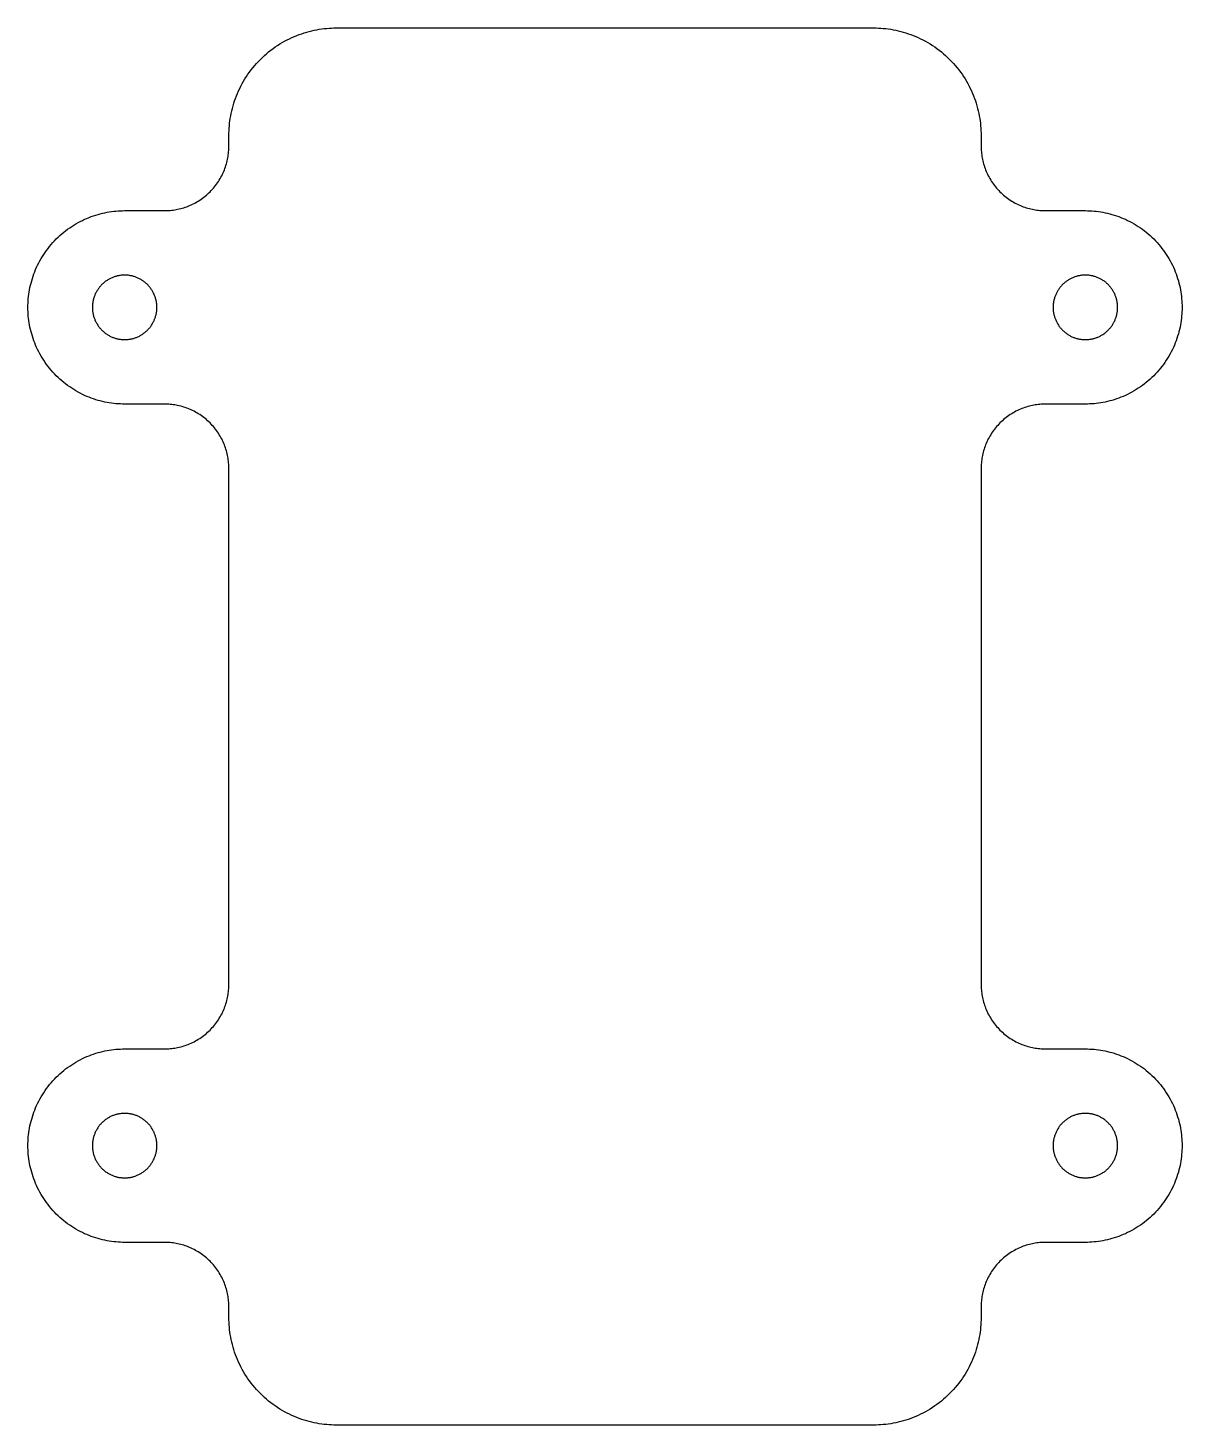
# Model space of a CAD drawing. Header units: inches. Extents: x 53.3 to 107, y -174.1 to -109.1.
import ezdxf

# ---------------------------------------------------------------- set-up
doc = ezdxf.new("R2010")
doc.units = ezdxf.units.IN
doc.header["$MEASUREMENT"] = 0
doc.layers.add('图层 1', color=7, linetype='Continuous')

# ---------------------------------------------------------------- blocks, each defined once
blk = doc.blocks.new('block 2')
at = {"layer": '图层 1', "color": 250, "lineweight": 25, "true_color": 0x221814}
blk.add_lwpolyline([(57.845, -162.574), (57.879, -162.573), (57.912, -162.572), (57.946, -162.571), (57.98, -162.568), (58.014, -162.564), (58.049, -162.56), (58.083, -162.555), (58.118, -162.549), (58.153, -162.542), (58.188, -162.534), (58.223, -162.525), (58.258, -162.515), (58.293, -162.505), (58.328, -162.494), (58.363, -162.482), (58.397, -162.469), (58.432, -162.454), (58.466, -162.439), (58.5, -162.423), (58.534, -162.406), (58.568, -162.388), (58.601, -162.369), (58.634, -162.35), (58.666, -162.329), (58.698, -162.308), (58.73, -162.285), (58.76, -162.262), (58.791, -162.239), (58.821, -162.214), (58.849, -162.188), (58.878, -162.161), (58.906, -162.134), (58.933, -162.107), (58.959, -162.078), (58.985, -162.049), (59.01, -162.019), (59.034, -161.989), (59.057, -161.958), (59.079, -161.926), (59.101, -161.895), (59.121, -161.862), (59.141, -161.829), (59.16, -161.796), (59.178, -161.762), (59.195, -161.729), (59.211, -161.695), (59.226, -161.66), (59.24, -161.626), (59.253, -161.592), (59.266, -161.556), (59.277, -161.521), (59.287, -161.487), (59.297, -161.452), (59.306, -161.417), (59.313, -161.381), (59.32, -161.347), (59.326, -161.312), (59.331, -161.277), (59.336, -161.243), (59.339, -161.208), (59.342, -161.175), (59.344, -161.141), (59.345, -161.107), (59.345, -161.074), (59.345, -161.04), (59.344, -161.007), (59.342, -160.973), (59.339, -160.939), (59.336, -160.905), (59.331, -160.87), (59.326, -160.836), (59.32, -160.801), (59.313, -160.766), (59.306, -160.731), (59.297, -160.696), (59.287, -160.661), (59.277, -160.626), (59.266, -160.591), (59.253, -160.557), (59.24, -160.521), (59.226, -160.487), (59.211, -160.453), (59.195, -160.419), (59.178, -160.385), (59.16, -160.351), (59.141, -160.318), (59.121, -160.285), (59.101, -160.253), (59.079, -160.221), (59.057, -160.189), (59.034, -160.158), (59.01, -160.128), (58.985, -160.098), (58.959, -160.069), (58.933, -160.041), (58.906, -160.013), (58.878, -159.986), (58.849, -159.96), (58.821, -159.934), (58.791, -159.909), (58.76, -159.886), (58.73, -159.862), (58.698, -159.84), (58.666, -159.818), (58.634, -159.798), (58.601, -159.778), (58.568, -159.759), (58.534, -159.741), (58.5, -159.724), (58.466, -159.708), (58.432, -159.693), (58.397, -159.679), (58.363, -159.666), (58.328, -159.653), (58.293, -159.642), (58.258, -159.632), (58.223, -159.622), (58.188, -159.613), (58.153, -159.606), (58.118, -159.599), (58.083, -159.593), (58.049, -159.588), (58.014, -159.583), (57.98, -159.58), (57.946, -159.577), (57.912, -159.575), (57.879, -159.574), (57.845, -159.574)], dxfattribs=at)
blk = doc.blocks.new('block 3')
at = {"layer": '图层 1', "color": 250, "lineweight": 25, "true_color": 0x221814}
blk.add_lwpolyline([(102.547, -162.574), (102.581, -162.573), (102.614, -162.572), (102.648, -162.571), (102.682, -162.568), (102.717, -162.564), (102.751, -162.56), (102.785, -162.555), (102.82, -162.549), (102.855, -162.542), (102.89, -162.534), (102.925, -162.525), (102.96, -162.515), (102.995, -162.505), (103.03, -162.494), (103.065, -162.482), (103.1, -162.469), (103.134, -162.454), (103.168, -162.439), (103.202, -162.423), (103.236, -162.406), (103.27, -162.388), (103.303, -162.369), (103.336, -162.35), (103.368, -162.329), (103.4, -162.308), (103.431, -162.285), (103.462, -162.262), (103.493, -162.239), (103.523, -162.214), (103.552, -162.188), (103.58, -162.161), (103.608, -162.134), (103.635, -162.107), (103.662, -162.078), (103.687, -162.049), (103.712, -162.019), (103.736, -161.989), (103.759, -161.958), (103.781, -161.926), (103.803, -161.895), (103.823, -161.862), (103.843, -161.829), (103.862, -161.796), (103.88, -161.762), (103.897, -161.729), (103.913, -161.695), (103.928, -161.66), (103.942, -161.626), (103.955, -161.592), (103.967, -161.556), (103.979, -161.521), (103.99, -161.487), (103.999, -161.452), (104.008, -161.417), (104.015, -161.381), (104.022, -161.347), (104.028, -161.312), (104.034, -161.277), (104.038, -161.243), (104.041, -161.208), (104.044, -161.175), (104.046, -161.141), (104.047, -161.107), (104.047, -161.074), (104.047, -161.04), (104.046, -161.007), (104.044, -160.973), (104.041, -160.939), (104.038, -160.905), (104.034, -160.87), (104.028, -160.836), (104.022, -160.801), (104.015, -160.766), (104.008, -160.731), (103.999, -160.696), (103.99, -160.661), (103.979, -160.626), (103.967, -160.591), (103.955, -160.557), (103.942, -160.521), (103.928, -160.487), (103.913, -160.453), (103.897, -160.419), (103.88, -160.385), (103.862, -160.351), (103.843, -160.318), (103.823, -160.285), (103.803, -160.253), (103.781, -160.221), (103.759, -160.189), (103.736, -160.158), (103.712, -160.128), (103.687, -160.098), (103.662, -160.069), (103.635, -160.041), (103.608, -160.013), (103.58, -159.986), (103.552, -159.96), (103.523, -159.934), (103.493, -159.909), (103.462, -159.886), (103.431, -159.862), (103.4, -159.84), (103.368, -159.818), (103.336, -159.798), (103.303, -159.778), (103.27, -159.759), (103.236, -159.741), (103.202, -159.724), (103.168, -159.708), (103.134, -159.693), (103.1, -159.679), (103.065, -159.666), (103.03, -159.653), (102.995, -159.642), (102.96, -159.632), (102.925, -159.622), (102.89, -159.613), (102.855, -159.606), (102.82, -159.599), (102.785, -159.593), (102.751, -159.588), (102.717, -159.583), (102.682, -159.58), (102.648, -159.577), (102.614, -159.575), (102.581, -159.574), (102.547, -159.574)], dxfattribs=at)
blk = doc.blocks.new('block 4')
at = {"layer": '图层 1', "color": 250, "lineweight": 25, "true_color": 0x221814}
blk.add_lwpolyline([(102.547, -123.574), (102.581, -123.573), (102.614, -123.572), (102.648, -123.57), (102.682, -123.568), (102.717, -123.564), (102.751, -123.56), (102.785, -123.555), (102.82, -123.549), (102.855, -123.542), (102.89, -123.534), (102.925, -123.525), (102.96, -123.516), (102.995, -123.505), (103.03, -123.494), (103.065, -123.482), (103.1, -123.468), (103.134, -123.454), (103.168, -123.439), (103.202, -123.423), (103.236, -123.406), (103.27, -123.388), (103.303, -123.369), (103.336, -123.35), (103.368, -123.329), (103.4, -123.308), (103.431, -123.285), (103.462, -123.262), (103.493, -123.238), (103.523, -123.213), (103.552, -123.188), (103.58, -123.162), (103.608, -123.134), (103.635, -123.107), (103.662, -123.078), (103.687, -123.049), (103.712, -123.019), (103.736, -122.989), (103.759, -122.958), (103.781, -122.926), (103.803, -122.895), (103.823, -122.862), (103.843, -122.829), (103.862, -122.796), (103.88, -122.763), (103.897, -122.729), (103.913, -122.695), (103.928, -122.66), (103.942, -122.626), (103.955, -122.591), (103.967, -122.556), (103.979, -122.522), (103.99, -122.486), (103.999, -122.452), (104.008, -122.416), (104.015, -122.382), (104.022, -122.347), (104.028, -122.312), (104.034, -122.277), (104.038, -122.243), (104.041, -122.208), (104.044, -122.174), (104.046, -122.141), (104.047, -122.107), (104.047, -122.074), (104.047, -122.04), (104.046, -122.007), (104.044, -121.973), (104.041, -121.939), (104.038, -121.905), (104.034, -121.87), (104.028, -121.836), (104.022, -121.801), (104.015, -121.766), (104.008, -121.731), (103.999, -121.696), (103.99, -121.661), (103.979, -121.626), (103.967, -121.591), (103.955, -121.556), (103.942, -121.521), (103.928, -121.487), (103.913, -121.453), (103.897, -121.419), (103.88, -121.385), (103.862, -121.351), (103.843, -121.318), (103.823, -121.285), (103.803, -121.253), (103.781, -121.221), (103.759, -121.19), (103.736, -121.159), (103.712, -121.128), (103.687, -121.098), (103.662, -121.069), (103.635, -121.041), (103.608, -121.013), (103.58, -120.986), (103.552, -120.96), (103.523, -120.934), (103.493, -120.909), (103.462, -120.885), (103.431, -120.862), (103.4, -120.84), (103.368, -120.818), (103.336, -120.798), (103.303, -120.778), (103.27, -120.759), (103.236, -120.741), (103.202, -120.724), (103.168, -120.708), (103.134, -120.693), (103.1, -120.679), (103.065, -120.666), (103.03, -120.654), (102.995, -120.642), (102.96, -120.632), (102.925, -120.622), (102.89, -120.613), (102.855, -120.606), (102.82, -120.599), (102.785, -120.593), (102.751, -120.587), (102.717, -120.583), (102.682, -120.58), (102.648, -120.577), (102.614, -120.575), (102.581, -120.574), (102.547, -120.574)], dxfattribs=at)
blk = doc.blocks.new('block 5')
at = {"layer": '图层 1', "color": 250, "lineweight": 25, "true_color": 0x221814}
blk.add_lwpolyline([(57.845, -123.574), (57.879, -123.573), (57.912, -123.572), (57.946, -123.57), (57.98, -123.568), (58.014, -123.564), (58.049, -123.56), (58.083, -123.555), (58.118, -123.549), (58.153, -123.542), (58.188, -123.534), (58.223, -123.525), (58.258, -123.516), (58.293, -123.505), (58.328, -123.494), (58.363, -123.482), (58.397, -123.468), (58.432, -123.454), (58.466, -123.439), (58.5, -123.423), (58.534, -123.406), (58.568, -123.388), (58.601, -123.369), (58.634, -123.35), (58.666, -123.329), (58.698, -123.308), (58.73, -123.285), (58.76, -123.262), (58.791, -123.238), (58.821, -123.213), (58.849, -123.188), (58.878, -123.162), (58.906, -123.134), (58.933, -123.107), (58.959, -123.078), (58.985, -123.049), (59.01, -123.019), (59.034, -122.989), (59.057, -122.958), (59.079, -122.926), (59.101, -122.895), (59.121, -122.862), (59.141, -122.829), (59.16, -122.796), (59.178, -122.763), (59.195, -122.729), (59.211, -122.695), (59.226, -122.66), (59.24, -122.626), (59.253, -122.591), (59.266, -122.556), (59.277, -122.522), (59.287, -122.486), (59.297, -122.452), (59.306, -122.416), (59.313, -122.382), (59.32, -122.347), (59.326, -122.312), (59.331, -122.277), (59.336, -122.243), (59.339, -122.208), (59.342, -122.174), (59.344, -122.141), (59.345, -122.107), (59.345, -122.074), (59.345, -122.04), (59.344, -122.007), (59.342, -121.973), (59.339, -121.939), (59.336, -121.905), (59.331, -121.87), (59.326, -121.836), (59.32, -121.801), (59.313, -121.766), (59.306, -121.731), (59.297, -121.696), (59.287, -121.661), (59.277, -121.626), (59.266, -121.591), (59.253, -121.556), (59.24, -121.521), (59.226, -121.487), (59.211, -121.453), (59.195, -121.419), (59.178, -121.385), (59.16, -121.351), (59.141, -121.318), (59.121, -121.285), (59.101, -121.253), (59.079, -121.221), (59.057, -121.19), (59.034, -121.159), (59.01, -121.128), (58.985, -121.098), (58.959, -121.069), (58.933, -121.041), (58.906, -121.013), (58.878, -120.986), (58.849, -120.96), (58.821, -120.934), (58.791, -120.909), (58.76, -120.885), (58.73, -120.862), (58.698, -120.84), (58.666, -120.818), (58.634, -120.798), (58.601, -120.778), (58.568, -120.759), (58.534, -120.741), (58.5, -120.724), (58.466, -120.708), (58.432, -120.693), (58.397, -120.679), (58.363, -120.666), (58.328, -120.654), (58.293, -120.642), (58.258, -120.632), (58.223, -120.622), (58.188, -120.613), (58.153, -120.606), (58.118, -120.599), (58.083, -120.593), (58.049, -120.587), (58.014, -120.583), (57.98, -120.58), (57.946, -120.577), (57.912, -120.575), (57.879, -120.574), (57.845, -120.574)], dxfattribs=at)
blk = doc.blocks.new('block 6')
at = {"layer": '图层 1', "color": 250, "lineweight": 25, "true_color": 0x221814}
blk.add_lwpolyline([(97.696, -169.074), (97.695, -169.185), (97.691, -169.297), (97.685, -169.409), (97.676, -169.523), (97.664, -169.637), (97.65, -169.752), (97.633, -169.867), (97.613, -169.984), (97.59, -170.1), (97.564, -170.216), (97.535, -170.333), (97.503, -170.45), (97.468, -170.566), (97.43, -170.682), (97.389, -170.799), (97.345, -170.914), (97.298, -171.029), (97.248, -171.144), (97.194, -171.258), (97.138, -171.37), (97.078, -171.482), (97.016, -171.593), (96.95, -171.702), (96.881, -171.81), (96.81, -171.916), (96.735, -172.021), (96.658, -172.124), (96.578, -172.225), (96.495, -172.324), (96.41, -172.422), (96.322, -172.517), (96.232, -172.609), (96.139, -172.7), (96.044, -172.787), (95.947, -172.873), (95.848, -172.956), (95.747, -173.035), (95.643, -173.113), (95.539, -173.187), (95.432, -173.259), (95.324, -173.328), (95.215, -173.393), (95.105, -173.456), (94.993, -173.515), (94.88, -173.571), (94.766, -173.625), (94.652, -173.676), (94.537, -173.722), (94.421, -173.766), (94.305, -173.808), (94.189, -173.846), (94.072, -173.881), (93.955, -173.913), (93.839, -173.941), (93.722, -173.967), (93.606, -173.99), (93.49, -174.01), (93.375, -174.028), (93.26, -174.042), (93.146, -174.054), (93.032, -174.063), (92.919, -174.069), (92.807, -174.072), (92.696, -174.074)], dxfattribs=at)
blk = doc.blocks.new('block 7')
at = {"layer": '图层 1', "color": 250, "lineweight": 25, "true_color": 0x221814}
blk.add_lwpolyline([(67.696, -174.074), (67.585, -174.072), (67.474, -174.069), (67.361, -174.063), (67.247, -174.054), (67.133, -174.042), (67.018, -174.028), (66.902, -174.01), (66.787, -173.99), (66.67, -173.967), (66.554, -173.941), (66.437, -173.913), (66.32, -173.881), (66.204, -173.846), (66.088, -173.808), (65.972, -173.766), (65.856, -173.722), (65.741, -173.676), (65.626, -173.625), (65.513, -173.571), (65.4, -173.515), (65.288, -173.456), (65.177, -173.393), (65.068, -173.328), (64.96, -173.259), (64.854, -173.187), (64.749, -173.113), (64.646, -173.035), (64.545, -172.956), (64.446, -172.873), (64.349, -172.787), (64.253, -172.7), (64.161, -172.609), (64.071, -172.517), (63.983, -172.422), (63.897, -172.324), (63.815, -172.225), (63.735, -172.124), (63.657, -172.021), (63.583, -171.916), (63.511, -171.81), (63.443, -171.702), (63.377, -171.593), (63.314, -171.482), (63.255, -171.37), (63.198, -171.258), (63.145, -171.144), (63.095, -171.029), (63.047, -170.914), (63.003, -170.799), (62.962, -170.682), (62.924, -170.566), (62.889, -170.45), (62.857, -170.333), (62.829, -170.216), (62.803, -170.1), (62.78, -169.984), (62.76, -169.867), (62.742, -169.752), (62.728, -169.637), (62.717, -169.523), (62.708, -169.409), (62.701, -169.297), (62.698, -169.185), (62.696, -169.074)], dxfattribs=at)
blk = doc.blocks.new('block 8')
at = {"layer": '图层 1', "color": 250, "lineweight": 25, "true_color": 0x221814}
blk.add_lwpolyline([(92.696, -109.074), (92.807, -109.075), (92.919, -109.079), (93.032, -109.085), (93.146, -109.094), (93.26, -109.106), (93.375, -109.12), (93.49, -109.137), (93.606, -109.157), (93.722, -109.18), (93.839, -109.206), (93.955, -109.235), (94.072, -109.267), (94.189, -109.302), (94.305, -109.34), (94.421, -109.381), (94.537, -109.425), (94.652, -109.472), (94.766, -109.523), (94.88, -109.576), (94.993, -109.632), (95.105, -109.692), (95.215, -109.754), (95.324, -109.82), (95.432, -109.889), (95.539, -109.96), (95.643, -110.035), (95.747, -110.112), (95.848, -110.192), (95.947, -110.275), (96.044, -110.36), (96.139, -110.448), (96.232, -110.538), (96.322, -110.631), (96.41, -110.726), (96.495, -110.823), (96.578, -110.922), (96.658, -111.024), (96.735, -111.127), (96.81, -111.231), (96.881, -111.338), (96.95, -111.446), (97.016, -111.555), (97.078, -111.665), (97.138, -111.777), (97.194, -111.89), (97.248, -112.004), (97.298, -112.118), (97.345, -112.233), (97.389, -112.349), (97.43, -112.465), (97.468, -112.581), (97.503, -112.698), (97.535, -112.815), (97.564, -112.931), (97.59, -113.048), (97.613, -113.164), (97.633, -113.28), (97.65, -113.395), (97.664, -113.51), (97.676, -113.625), (97.685, -113.738), (97.691, -113.851), (97.695, -113.963), (97.696, -114.074)], dxfattribs=at)
blk = doc.blocks.new('block 9')
at = {"layer": '图层 1', "color": 250, "lineweight": 25, "true_color": 0x221814}
blk.add_lwpolyline([(62.696, -114.074), (62.698, -113.963), (62.701, -113.851), (62.708, -113.738), (62.717, -113.625), (62.728, -113.51), (62.742, -113.395), (62.76, -113.28), (62.78, -113.164), (62.803, -113.048), (62.829, -112.931), (62.857, -112.815), (62.889, -112.698), (62.924, -112.581), (62.962, -112.465), (63.003, -112.349), (63.047, -112.233), (63.095, -112.118), (63.145, -112.004), (63.198, -111.89), (63.255, -111.777), (63.314, -111.665), (63.377, -111.555), (63.443, -111.446), (63.511, -111.338), (63.583, -111.231), (63.657, -111.127), (63.735, -111.024), (63.815, -110.922), (63.897, -110.823), (63.983, -110.726), (64.071, -110.631), (64.161, -110.538), (64.253, -110.448), (64.349, -110.36), (64.446, -110.275), (64.545, -110.192), (64.646, -110.112), (64.749, -110.035), (64.854, -109.96), (64.96, -109.889), (65.068, -109.82), (65.177, -109.754), (65.288, -109.692), (65.4, -109.632), (65.513, -109.576), (65.626, -109.523), (65.741, -109.472), (65.856, -109.425), (65.972, -109.381), (66.088, -109.34), (66.204, -109.302), (66.32, -109.267), (66.437, -109.235), (66.554, -109.206), (66.67, -109.18), (66.787, -109.157), (66.902, -109.137), (67.018, -109.12), (67.133, -109.106), (67.247, -109.094), (67.361, -109.085), (67.474, -109.079), (67.585, -109.075), (67.696, -109.074)], dxfattribs=at)
blk = doc.blocks.new('block 10')
at = {"layer": '图层 1', "color": 250, "lineweight": 25, "true_color": 0x221814}
blk.add_lwpolyline([(62.696, -168.574), (62.696, -168.507), (62.693, -168.44), (62.69, -168.372), (62.684, -168.304), (62.677, -168.236), (62.669, -168.167), (62.658, -168.097), (62.646, -168.028), (62.633, -167.958), (62.617, -167.888), (62.599, -167.818), (62.581, -167.749), (62.559, -167.678), (62.537, -167.609), (62.512, -167.539), (62.486, -167.47), (62.457, -167.401), (62.427, -167.332), (62.395, -167.264), (62.361, -167.196), (62.326, -167.128), (62.288, -167.062), (62.248, -166.997), (62.207, -166.932), (62.164, -166.868), (62.12, -166.805), (62.073, -166.743), (62.025, -166.683), (61.976, -166.623), (61.925, -166.565), (61.872, -166.508), (61.818, -166.453), (61.762, -166.398), (61.705, -166.346), (61.647, -166.294), (61.587, -166.244), (61.527, -166.197), (61.465, -166.15), (61.402, -166.106), (61.338, -166.063), (61.273, -166.022), (61.208, -165.982), (61.141, -165.945), (61.074, -165.909), (61.006, -165.875), (60.938, -165.843), (60.87, -165.812), (60.8, -165.784), (60.731, -165.758), (60.662, -165.733), (60.592, -165.71), (60.522, -165.69), (60.452, -165.671), (60.382, -165.653), (60.312, -165.637), (60.242, -165.624), (60.173, -165.612), (60.103, -165.602), (60.035, -165.593), (59.966, -165.586), (59.898, -165.58), (59.83, -165.577), (59.763, -165.575), (59.696, -165.574)], dxfattribs=at)
blk = doc.blocks.new('block 11')
at = {"layer": '图层 1', "color": 250, "lineweight": 25, "true_color": 0x221814}
blk.add_lwpolyline([(59.696, -156.574), (59.763, -156.573), (59.83, -156.571), (59.898, -156.567), (59.966, -156.562), (60.035, -156.555), (60.103, -156.546), (60.173, -156.535), (60.242, -156.524), (60.312, -156.51), (60.382, -156.494), (60.452, -156.477), (60.522, -156.458), (60.592, -156.437), (60.662, -156.414), (60.731, -156.389), (60.8, -156.363), (60.87, -156.335), (60.938, -156.305), (61.006, -156.272), (61.074, -156.239), (61.141, -156.203), (61.208, -156.165), (61.273, -156.126), (61.338, -156.085), (61.402, -156.041), (61.465, -155.997), (61.527, -155.951), (61.587, -155.903), (61.647, -155.853), (61.705, -155.802), (61.762, -155.749), (61.818, -155.695), (61.872, -155.64), (61.925, -155.583), (61.976, -155.524), (62.025, -155.465), (62.073, -155.404), (62.12, -155.342), (62.164, -155.279), (62.207, -155.215), (62.248, -155.151), (62.288, -155.085), (62.326, -155.019), (62.361, -154.951), (62.395, -154.884), (62.427, -154.816), (62.457, -154.747), (62.486, -154.678), (62.512, -154.608), (62.537, -154.539), (62.559, -154.469), (62.581, -154.4), (62.599, -154.329), (62.617, -154.259), (62.633, -154.189), (62.646, -154.12), (62.658, -154.05), (62.669, -153.981), (62.677, -153.912), (62.684, -153.843), (62.69, -153.775), (62.693, -153.708), (62.696, -153.64), (62.696, -153.573)], dxfattribs=at)
blk = doc.blocks.new('block 12')
at = {"layer": '图层 1', "color": 250, "lineweight": 25, "true_color": 0x221814}
blk.add_lwpolyline([(62.696, -129.573), (62.696, -129.507), (62.693, -129.44), (62.69, -129.372), (62.684, -129.304), (62.677, -129.236), (62.669, -129.167), (62.658, -129.097), (62.646, -129.028), (62.633, -128.958), (62.617, -128.888), (62.599, -128.818), (62.581, -128.748), (62.559, -128.678), (62.537, -128.608), (62.512, -128.539), (62.486, -128.47), (62.457, -128.4), (62.427, -128.332), (62.395, -128.264), (62.361, -128.196), (62.326, -128.129), (62.288, -128.062), (62.248, -127.997), (62.207, -127.932), (62.164, -127.868), (62.12, -127.805), (62.073, -127.743), (62.025, -127.683), (61.976, -127.623), (61.925, -127.565), (61.872, -127.508), (61.818, -127.453), (61.762, -127.398), (61.705, -127.345), (61.647, -127.294), (61.587, -127.245), (61.527, -127.197), (61.465, -127.15), (61.402, -127.106), (61.338, -127.063), (61.273, -127.022), (61.208, -126.982), (61.141, -126.945), (61.074, -126.909), (61.006, -126.875), (60.938, -126.843), (60.87, -126.813), (60.8, -126.785), (60.731, -126.758), (60.662, -126.733), (60.592, -126.71), (60.522, -126.689), (60.452, -126.67), (60.382, -126.653), (60.312, -126.637), (60.242, -126.624), (60.173, -126.612), (60.103, -126.602), (60.035, -126.593), (59.966, -126.586), (59.898, -126.581), (59.83, -126.577), (59.763, -126.574), (59.696, -126.574)], dxfattribs=at)
blk = doc.blocks.new('block 13')
at = {"layer": '图层 1', "color": 250, "lineweight": 25, "true_color": 0x221814}
blk.add_lwpolyline([(100.696, -165.574), (100.63, -165.575), (100.563, -165.577), (100.495, -165.58), (100.427, -165.586), (100.358, -165.593), (100.289, -165.602), (100.22, -165.612), (100.15, -165.624), (100.081, -165.637), (100.011, -165.653), (99.941, -165.671), (99.871, -165.69), (99.801, -165.71), (99.731, -165.733), (99.661, -165.758), (99.592, -165.784), (99.523, -165.812), (99.454, -165.843), (99.386, -165.875), (99.318, -165.909), (99.251, -165.945), (99.185, -165.982), (99.12, -166.022), (99.055, -166.063), (98.991, -166.106), (98.928, -166.15), (98.866, -166.197), (98.805, -166.244), (98.746, -166.294), (98.688, -166.346), (98.631, -166.398), (98.575, -166.453), (98.521, -166.508), (98.468, -166.565), (98.417, -166.623), (98.367, -166.683), (98.319, -166.743), (98.273, -166.805), (98.228, -166.868), (98.185, -166.932), (98.144, -166.997), (98.105, -167.062), (98.067, -167.128), (98.032, -167.196), (97.997, -167.264), (97.965, -167.332), (97.935, -167.401), (97.907, -167.47), (97.88, -167.539), (97.856, -167.609), (97.833, -167.678), (97.812, -167.749), (97.793, -167.818), (97.776, -167.888), (97.76, -167.958), (97.746, -168.028), (97.734, -168.097), (97.724, -168.167), (97.715, -168.236), (97.708, -168.304), (97.703, -168.372), (97.699, -168.44), (97.697, -168.507), (97.696, -168.574)], dxfattribs=at)
blk = doc.blocks.new('block 14')
at = {"layer": '图层 1', "color": 250, "lineweight": 25, "true_color": 0x221814}
blk.add_lwpolyline([(97.696, -153.573), (97.697, -153.64), (97.699, -153.708), (97.703, -153.775), (97.708, -153.843), (97.715, -153.912), (97.724, -153.981), (97.734, -154.05), (97.746, -154.12), (97.76, -154.189), (97.776, -154.259), (97.793, -154.329), (97.812, -154.4), (97.833, -154.469), (97.856, -154.539), (97.88, -154.608), (97.907, -154.678), (97.935, -154.747), (97.965, -154.816), (97.997, -154.884), (98.032, -154.951), (98.067, -155.019), (98.105, -155.085), (98.144, -155.151), (98.185, -155.215), (98.228, -155.279), (98.273, -155.342), (98.319, -155.404), (98.367, -155.465), (98.417, -155.524), (98.468, -155.583), (98.521, -155.64), (98.575, -155.695), (98.631, -155.749), (98.688, -155.802), (98.746, -155.853), (98.805, -155.903), (98.866, -155.951), (98.928, -155.997), (98.991, -156.041), (99.055, -156.085), (99.12, -156.126), (99.185, -156.165), (99.251, -156.203), (99.318, -156.239), (99.386, -156.272), (99.454, -156.305), (99.523, -156.335), (99.592, -156.363), (99.661, -156.389), (99.731, -156.414), (99.801, -156.437), (99.871, -156.458), (99.941, -156.477), (100.011, -156.494), (100.081, -156.51), (100.15, -156.524), (100.22, -156.535), (100.289, -156.546), (100.358, -156.555), (100.427, -156.562), (100.495, -156.567), (100.563, -156.571), (100.63, -156.573), (100.696, -156.574)], dxfattribs=at)
blk = doc.blocks.new('block 15')
at = {"layer": '图层 1', "color": 250, "lineweight": 25, "true_color": 0x221814}
blk.add_lwpolyline([(100.696, -126.574), (100.63, -126.574), (100.563, -126.577), (100.495, -126.581), (100.427, -126.586), (100.358, -126.593), (100.289, -126.602), (100.22, -126.612), (100.15, -126.624), (100.081, -126.637), (100.011, -126.653), (99.941, -126.67), (99.871, -126.689), (99.801, -126.71), (99.731, -126.733), (99.661, -126.758), (99.592, -126.785), (99.523, -126.813), (99.454, -126.843), (99.386, -126.875), (99.318, -126.909), (99.251, -126.945), (99.185, -126.982), (99.12, -127.022), (99.055, -127.063), (98.991, -127.106), (98.928, -127.15), (98.866, -127.197), (98.805, -127.245), (98.746, -127.294), (98.688, -127.345), (98.631, -127.398), (98.575, -127.453), (98.521, -127.508), (98.468, -127.565), (98.417, -127.623), (98.367, -127.683), (98.319, -127.743), (98.273, -127.805), (98.228, -127.868), (98.185, -127.932), (98.144, -127.997), (98.105, -128.062), (98.067, -128.129), (98.032, -128.196), (97.997, -128.264), (97.965, -128.332), (97.935, -128.4), (97.907, -128.47), (97.88, -128.539), (97.856, -128.608), (97.833, -128.678), (97.812, -128.748), (97.793, -128.818), (97.776, -128.888), (97.76, -128.958), (97.746, -129.028), (97.734, -129.097), (97.724, -129.167), (97.715, -129.236), (97.708, -129.304), (97.703, -129.372), (97.699, -129.44), (97.697, -129.507), (97.696, -129.573)], dxfattribs=at)
blk = doc.blocks.new('block 16')
at = {"layer": '图层 1', "color": 250, "lineweight": 25, "true_color": 0x221814}
blk.add_lwpolyline([(97.696, -114.574), (97.697, -114.64), (97.699, -114.707), (97.703, -114.775), (97.708, -114.843), (97.715, -114.912), (97.724, -114.981), (97.734, -115.05), (97.746, -115.12), (97.76, -115.189), (97.776, -115.259), (97.793, -115.329), (97.812, -115.399), (97.833, -115.469), (97.856, -115.539), (97.88, -115.609), (97.907, -115.678), (97.935, -115.747), (97.965, -115.816), (97.997, -115.884), (98.032, -115.952), (98.067, -116.019), (98.105, -116.085), (98.144, -116.151), (98.185, -116.215), (98.228, -116.279), (98.273, -116.342), (98.319, -116.404), (98.367, -116.465), (98.417, -116.524), (98.468, -116.583), (98.521, -116.639), (98.575, -116.695), (98.631, -116.749), (98.688, -116.802), (98.746, -116.853), (98.805, -116.903), (98.866, -116.951), (98.928, -116.997), (98.991, -117.042), (99.055, -117.085), (99.12, -117.126), (99.185, -117.165), (99.251, -117.203), (99.318, -117.238), (99.386, -117.273), (99.454, -117.305), (99.523, -117.335), (99.592, -117.363), (99.661, -117.39), (99.731, -117.414), (99.801, -117.437), (99.871, -117.458), (99.941, -117.477), (100.011, -117.494), (100.081, -117.51), (100.15, -117.524), (100.22, -117.536), (100.289, -117.546), (100.358, -117.555), (100.427, -117.562), (100.495, -117.567), (100.563, -117.571), (100.63, -117.573), (100.696, -117.574)], dxfattribs=at)
blk = doc.blocks.new('block 17')
at = {"layer": '图层 1', "color": 250, "lineweight": 25, "true_color": 0x221814}
blk.add_lwpolyline([(59.696, -117.574), (59.763, -117.573), (59.83, -117.571), (59.898, -117.567), (59.966, -117.562), (60.035, -117.555), (60.103, -117.546), (60.173, -117.536), (60.242, -117.524), (60.312, -117.51), (60.382, -117.494), (60.452, -117.477), (60.522, -117.458), (60.592, -117.437), (60.662, -117.414), (60.731, -117.39), (60.8, -117.363), (60.87, -117.335), (60.938, -117.305), (61.006, -117.273), (61.074, -117.238), (61.141, -117.203), (61.208, -117.165), (61.273, -117.126), (61.338, -117.085), (61.402, -117.042), (61.465, -116.997), (61.527, -116.951), (61.587, -116.903), (61.647, -116.853), (61.705, -116.802), (61.762, -116.749), (61.818, -116.695), (61.872, -116.639), (61.925, -116.583), (61.976, -116.524), (62.025, -116.465), (62.073, -116.404), (62.12, -116.342), (62.164, -116.279), (62.207, -116.215), (62.248, -116.151), (62.288, -116.085), (62.326, -116.019), (62.361, -115.952), (62.395, -115.884), (62.427, -115.816), (62.457, -115.747), (62.486, -115.678), (62.512, -115.609), (62.537, -115.539), (62.559, -115.469), (62.581, -115.399), (62.599, -115.329), (62.617, -115.259), (62.633, -115.189), (62.646, -115.12), (62.658, -115.05), (62.669, -114.981), (62.677, -114.912), (62.684, -114.843), (62.69, -114.775), (62.693, -114.707), (62.696, -114.64), (62.696, -114.574)], dxfattribs=at)
blk = doc.blocks.new('block 18')
at = {"layer": '图层 1', "color": 250, "lineweight": 25, "true_color": 0x221814}
blk.add_lwpolyline([(102.547, -156.574), (102.647, -156.575), (102.748, -156.578), (102.85, -156.584), (102.952, -156.592), (103.055, -156.602), (103.158, -156.615), (103.262, -156.631), (103.366, -156.649), (103.471, -156.669), (103.576, -156.693), (103.68, -156.719), (103.786, -156.748), (103.891, -156.779), (103.995, -156.813), (104.1, -156.85), (104.204, -156.89), (104.308, -156.932), (104.411, -156.978), (104.513, -157.025), (104.614, -157.076), (104.715, -157.13), (104.814, -157.187), (104.913, -157.245), (105.01, -157.307), (105.106, -157.372), (105.2, -157.439), (105.293, -157.508), (105.384, -157.58), (105.473, -157.654), (105.56, -157.732), (105.646, -157.81), (105.729, -157.891), (105.811, -157.975), (105.89, -158.061), (105.967, -158.148), (106.041, -158.237), (106.113, -158.328), (106.182, -158.421), (106.25, -158.516), (106.314, -158.612), (106.376, -158.709), (106.435, -158.806), (106.491, -158.906), (106.545, -159.007), (106.595, -159.108), (106.644, -159.211), (106.689, -159.314), (106.731, -159.417), (106.771, -159.522), (106.808, -159.626), (106.842, -159.73), (106.874, -159.835), (106.902, -159.941), (106.928, -160.045), (106.952, -160.15), (106.972, -160.255), (106.99, -160.359), (107.006, -160.463), (107.019, -160.566), (107.029, -160.67), (107.037, -160.772), (107.043, -160.873), (107.046, -160.974), (107.047, -161.074), (107.046, -161.173), (107.043, -161.275), (107.037, -161.376), (107.029, -161.478), (107.019, -161.581), (107.006, -161.685), (106.99, -161.789), (106.972, -161.893), (106.952, -161.997), (106.928, -162.102), (106.902, -162.207), (106.874, -162.312), (106.842, -162.417), (106.808, -162.522), (106.771, -162.626), (106.731, -162.73), (106.689, -162.834), (106.644, -162.936), (106.595, -163.039), (106.545, -163.14), (106.491, -163.241), (106.435, -163.341), (106.376, -163.439), (106.314, -163.536), (106.25, -163.632), (106.182, -163.726), (106.113, -163.819), (106.041, -163.91), (105.967, -164), (105.89, -164.087), (105.811, -164.173), (105.729, -164.256), (105.646, -164.337), (105.56, -164.416), (105.473, -164.493), (105.384, -164.567), (105.293, -164.639), (105.2, -164.709), (105.106, -164.776), (105.01, -164.84), (104.913, -164.902), (104.814, -164.961), (104.715, -165.017), (104.614, -165.071), (104.513, -165.122), (104.411, -165.17), (104.308, -165.215), (104.204, -165.258), (104.1, -165.298), (103.995, -165.334), (103.891, -165.369), (103.786, -165.4), (103.68, -165.429), (103.576, -165.455), (103.471, -165.478), (103.366, -165.499), (103.262, -165.517), (103.158, -165.532), (103.055, -165.545), (102.952, -165.555), (102.85, -165.564), (102.748, -165.569), (102.647, -165.573), (102.547, -165.574)], dxfattribs=at)
blk = doc.blocks.new('block 19')
at = {"layer": '图层 1', "color": 250, "lineweight": 25, "true_color": 0x221814}
blk.add_lwpolyline([(57.845, -165.574), (57.745, -165.573), (57.645, -165.569), (57.543, -165.564), (57.441, -165.555), (57.338, -165.545), (57.235, -165.532), (57.131, -165.517), (57.026, -165.499), (56.922, -165.478), (56.817, -165.455), (56.712, -165.429), (56.607, -165.4), (56.502, -165.369), (56.397, -165.334), (56.293, -165.298), (56.189, -165.258), (56.085, -165.215), (55.982, -165.17), (55.88, -165.122), (55.779, -165.071), (55.678, -165.017), (55.578, -164.961), (55.48, -164.902), (55.383, -164.84), (55.287, -164.776), (55.193, -164.709), (55.1, -164.639), (55.009, -164.567), (54.92, -164.493), (54.832, -164.416), (54.747, -164.337), (54.663, -164.256), (54.582, -164.173), (54.503, -164.087), (54.426, -164), (54.352, -163.91), (54.28, -163.819), (54.21, -163.726), (54.143, -163.632), (54.079, -163.536), (54.017, -163.439), (53.958, -163.341), (53.902, -163.241), (53.848, -163.14), (53.797, -163.039), (53.749, -162.936), (53.704, -162.834), (53.661, -162.73), (53.622, -162.626), (53.584, -162.522), (53.55, -162.417), (53.519, -162.312), (53.49, -162.207), (53.464, -162.102), (53.441, -161.997), (53.42, -161.893), (53.402, -161.789), (53.387, -161.685), (53.374, -161.581), (53.363, -161.478), (53.355, -161.376), (53.35, -161.275), (53.346, -161.173), (53.345, -161.074), (53.346, -160.974), (53.35, -160.873), (53.355, -160.772), (53.363, -160.67), (53.374, -160.566), (53.387, -160.463), (53.402, -160.359), (53.42, -160.255), (53.441, -160.15), (53.464, -160.045), (53.49, -159.941), (53.519, -159.835), (53.55, -159.73), (53.584, -159.626), (53.622, -159.522), (53.661, -159.417), (53.704, -159.314), (53.749, -159.211), (53.797, -159.108), (53.848, -159.007), (53.902, -158.906), (53.958, -158.806), (54.017, -158.709), (54.079, -158.612), (54.143, -158.516), (54.21, -158.421), (54.28, -158.328), (54.352, -158.237), (54.426, -158.148), (54.503, -158.061), (54.582, -157.975), (54.663, -157.891), (54.747, -157.81), (54.832, -157.732), (54.92, -157.654), (55.009, -157.58), (55.1, -157.508), (55.193, -157.439), (55.287, -157.372), (55.383, -157.307), (55.48, -157.245), (55.578, -157.187), (55.678, -157.13), (55.779, -157.076), (55.88, -157.025), (55.982, -156.978), (56.085, -156.932), (56.189, -156.89), (56.293, -156.85), (56.397, -156.813), (56.502, -156.779), (56.607, -156.748), (56.712, -156.719), (56.817, -156.693), (56.922, -156.669), (57.026, -156.649), (57.131, -156.631), (57.235, -156.615), (57.338, -156.602), (57.441, -156.592), (57.543, -156.584), (57.645, -156.578), (57.745, -156.575), (57.845, -156.574)], dxfattribs=at)
blk = doc.blocks.new('block 20')
at = {"layer": '图层 1', "color": 250, "lineweight": 25, "true_color": 0x221814}
blk.add_lwpolyline([(57.845, -126.574), (57.745, -126.573), (57.645, -126.569), (57.543, -126.564), (57.441, -126.555), (57.338, -126.545), (57.235, -126.532), (57.131, -126.516), (57.026, -126.499), (56.922, -126.478), (56.817, -126.455), (56.712, -126.429), (56.607, -126.4), (56.502, -126.369), (56.397, -126.335), (56.293, -126.297), (56.189, -126.258), (56.085, -126.215), (55.982, -126.17), (55.88, -126.122), (55.779, -126.071), (55.678, -126.017), (55.578, -125.961), (55.48, -125.902), (55.383, -125.84), (55.287, -125.776), (55.193, -125.709), (55.1, -125.639), (55.009, -125.567), (54.92, -125.493), (54.832, -125.416), (54.747, -125.337), (54.663, -125.256), (54.582, -125.172), (54.503, -125.087), (54.426, -124.999), (54.352, -124.91), (54.28, -124.819), (54.21, -124.726), (54.143, -124.632), (54.079, -124.536), (54.017, -124.439), (53.958, -124.341), (53.902, -124.241), (53.848, -124.14), (53.797, -124.039), (53.749, -123.937), (53.704, -123.834), (53.661, -123.73), (53.622, -123.626), (53.584, -123.522), (53.55, -123.417), (53.519, -123.312), (53.49, -123.207), (53.464, -123.102), (53.441, -122.997), (53.42, -122.893), (53.402, -122.788), (53.387, -122.685), (53.374, -122.581), (53.363, -122.478), (53.355, -122.376), (53.35, -122.274), (53.346, -122.174), (53.345, -122.074), (53.346, -121.974), (53.35, -121.873), (53.355, -121.772), (53.363, -121.669), (53.374, -121.567), (53.387, -121.463), (53.402, -121.359), (53.42, -121.255), (53.441, -121.15), (53.464, -121.045), (53.49, -120.941), (53.519, -120.836), (53.55, -120.73), (53.584, -120.626), (53.622, -120.521), (53.661, -120.417), (53.704, -120.314), (53.749, -120.211), (53.797, -120.108), (53.848, -120.007), (53.902, -119.906), (53.958, -119.807), (54.017, -119.708), (54.079, -119.611), (54.143, -119.515), (54.21, -119.421), (54.28, -119.328), (54.352, -119.237), (54.426, -119.148), (54.503, -119.061), (54.582, -118.975), (54.663, -118.892), (54.747, -118.81), (54.832, -118.731), (54.92, -118.654), (55.009, -118.58), (55.1, -118.508), (55.193, -118.439), (55.287, -118.372), (55.383, -118.307), (55.48, -118.245), (55.578, -118.187), (55.678, -118.13), (55.779, -118.076), (55.88, -118.026), (55.982, -117.977), (56.085, -117.932), (56.189, -117.89), (56.293, -117.85), (56.397, -117.813), (56.502, -117.779), (56.607, -117.747), (56.712, -117.719), (56.817, -117.693), (56.922, -117.669), (57.026, -117.649), (57.131, -117.631), (57.235, -117.615), (57.338, -117.602), (57.441, -117.592), (57.543, -117.584), (57.645, -117.578), (57.745, -117.575), (57.845, -117.574)], dxfattribs=at)
blk = doc.blocks.new('block 21')
at = {"layer": '图层 1', "color": 250, "lineweight": 25, "true_color": 0x221814}
blk.add_lwpolyline([(102.547, -117.574), (102.647, -117.575), (102.748, -117.578), (102.85, -117.584), (102.952, -117.592), (103.055, -117.602), (103.158, -117.615), (103.262, -117.631), (103.366, -117.649), (103.471, -117.669), (103.576, -117.693), (103.68, -117.719), (103.786, -117.747), (103.891, -117.779), (103.995, -117.813), (104.1, -117.85), (104.204, -117.89), (104.308, -117.932), (104.411, -117.977), (104.513, -118.026), (104.614, -118.076), (104.715, -118.13), (104.814, -118.187), (104.913, -118.245), (105.01, -118.307), (105.106, -118.372), (105.2, -118.439), (105.293, -118.508), (105.384, -118.58), (105.473, -118.654), (105.56, -118.731), (105.646, -118.81), (105.729, -118.892), (105.811, -118.975), (105.89, -119.061), (105.967, -119.148), (106.041, -119.237), (106.113, -119.328), (106.182, -119.421), (106.25, -119.515), (106.314, -119.611), (106.376, -119.708), (106.435, -119.807), (106.491, -119.906), (106.545, -120.007), (106.595, -120.108), (106.644, -120.211), (106.689, -120.314), (106.731, -120.417), (106.771, -120.521), (106.808, -120.626), (106.842, -120.73), (106.874, -120.836), (106.902, -120.941), (106.928, -121.045), (106.952, -121.15), (106.972, -121.255), (106.99, -121.359), (107.006, -121.463), (107.019, -121.567), (107.029, -121.669), (107.037, -121.772), (107.043, -121.873), (107.046, -121.974), (107.047, -122.074), (107.046, -122.174), (107.043, -122.274), (107.037, -122.376), (107.029, -122.478), (107.019, -122.581), (107.006, -122.685), (106.99, -122.788), (106.972, -122.893), (106.952, -122.997), (106.928, -123.102), (106.902, -123.207), (106.874, -123.312), (106.842, -123.417), (106.808, -123.522), (106.771, -123.626), (106.731, -123.73), (106.689, -123.834), (106.644, -123.937), (106.595, -124.039), (106.545, -124.14), (106.491, -124.241), (106.435, -124.341), (106.376, -124.439), (106.314, -124.536), (106.25, -124.632), (106.182, -124.726), (106.113, -124.819), (106.041, -124.91), (105.967, -124.999), (105.89, -125.087), (105.811, -125.172), (105.729, -125.256), (105.646, -125.337), (105.56, -125.416), (105.473, -125.493), (105.384, -125.567), (105.293, -125.639), (105.2, -125.709), (105.106, -125.776), (105.01, -125.84), (104.913, -125.902), (104.814, -125.961), (104.715, -126.017), (104.614, -126.071), (104.513, -126.122), (104.411, -126.17), (104.308, -126.215), (104.204, -126.258), (104.1, -126.297), (103.995, -126.335), (103.891, -126.369), (103.786, -126.4), (103.68, -126.429), (103.576, -126.455), (103.471, -126.478), (103.366, -126.499), (103.262, -126.516), (103.158, -126.532), (103.055, -126.545), (102.952, -126.555), (102.85, -126.564), (102.748, -126.569), (102.647, -126.573), (102.547, -126.574)], dxfattribs=at)
blk = doc.blocks.new('block 22')
at = {"layer": '图层 1', "color": 250, "lineweight": 25, "true_color": 0x221814}
blk.add_lwpolyline([(67.696, -109.074), (92.696, -109.074)], dxfattribs=at)
blk = doc.blocks.new('block 23')
at = {"layer": '图层 1', "color": 250, "lineweight": 25, "true_color": 0x221814}
blk.add_lwpolyline([(62.696, -114.574), (62.696, -114.074)], dxfattribs=at)
blk = doc.blocks.new('block 24')
at = {"layer": '图层 1', "color": 250, "lineweight": 25, "true_color": 0x221814}
blk.add_lwpolyline([(57.845, -117.574), (59.696, -117.574)], dxfattribs=at)
blk = doc.blocks.new('block 25')
at = {"layer": '图层 1', "color": 250, "lineweight": 25, "true_color": 0x221814}
blk.add_lwpolyline([(59.696, -126.574), (57.845, -126.574)], dxfattribs=at)
blk = doc.blocks.new('block 26')
at = {"layer": '图层 1', "color": 250, "lineweight": 25, "true_color": 0x221814}
blk.add_lwpolyline([(62.696, -153.573), (62.696, -129.573)], dxfattribs=at)
blk = doc.blocks.new('block 27')
at = {"layer": '图层 1', "color": 250, "lineweight": 25, "true_color": 0x221814}
blk.add_lwpolyline([(57.845, -156.574), (59.696, -156.574)], dxfattribs=at)
blk = doc.blocks.new('block 28')
at = {"layer": '图层 1', "color": 250, "lineweight": 25, "true_color": 0x221814}
blk.add_lwpolyline([(59.696, -165.574), (57.845, -165.574)], dxfattribs=at)
blk = doc.blocks.new('block 29')
at = {"layer": '图层 1', "color": 250, "lineweight": 25, "true_color": 0x221814}
blk.add_lwpolyline([(62.696, -169.074), (62.696, -168.574)], dxfattribs=at)
blk = doc.blocks.new('block 30')
at = {"layer": '图层 1', "color": 250, "lineweight": 25, "true_color": 0x221814}
blk.add_lwpolyline([(92.696, -174.074), (67.696, -174.074)], dxfattribs=at)
blk = doc.blocks.new('block 31')
at = {"layer": '图层 1', "color": 250, "lineweight": 25, "true_color": 0x221814}
blk.add_lwpolyline([(97.696, -168.574), (97.696, -169.074)], dxfattribs=at)
blk = doc.blocks.new('block 32')
at = {"layer": '图层 1', "color": 250, "lineweight": 25, "true_color": 0x221814}
blk.add_lwpolyline([(102.547, -165.574), (100.696, -165.574)], dxfattribs=at)
blk = doc.blocks.new('block 33')
at = {"layer": '图层 1', "color": 250, "lineweight": 25, "true_color": 0x221814}
blk.add_lwpolyline([(100.696, -156.574), (102.547, -156.574)], dxfattribs=at)
blk = doc.blocks.new('block 34')
at = {"layer": '图层 1', "color": 250, "lineweight": 25, "true_color": 0x221814}
blk.add_lwpolyline([(97.696, -129.573), (97.696, -153.573)], dxfattribs=at)
blk = doc.blocks.new('block 35')
at = {"layer": '图层 1', "color": 250, "lineweight": 25, "true_color": 0x221814}
blk.add_lwpolyline([(102.547, -126.574), (100.696, -126.574)], dxfattribs=at)
blk = doc.blocks.new('block 36')
at = {"layer": '图层 1', "color": 250, "lineweight": 25, "true_color": 0x221814}
blk.add_lwpolyline([(100.696, -117.574), (102.547, -117.574)], dxfattribs=at)
blk = doc.blocks.new('block 37')
at = {"layer": '图层 1', "color": 250, "lineweight": 25, "true_color": 0x221814}
blk.add_lwpolyline([(97.696, -114.074), (97.696, -114.574)], dxfattribs=at)
blk = doc.blocks.new('block 38')
at = {"layer": '图层 1', "color": 250, "lineweight": 25, "true_color": 0x221814}
blk.add_lwpolyline([(57.845, -120.574), (57.812, -120.574), (57.778, -120.575), (57.745, -120.577), (57.711, -120.58), (57.676, -120.583), (57.642, -120.587), (57.607, -120.593), (57.572, -120.599), (57.538, -120.606), (57.502, -120.613), (57.468, -120.622), (57.432, -120.632), (57.398, -120.642), (57.363, -120.654), (57.328, -120.666), (57.293, -120.679), (57.259, -120.693), (57.224, -120.708), (57.19, -120.724), (57.156, -120.741), (57.123, -120.759), (57.09, -120.778), (57.057, -120.798), (57.025, -120.818), (56.993, -120.84), (56.961, -120.862), (56.93, -120.885), (56.9, -120.909), (56.87, -120.934), (56.841, -120.96), (56.812, -120.986), (56.785, -121.013), (56.757, -121.041), (56.731, -121.069), (56.706, -121.098), (56.681, -121.128), (56.657, -121.159), (56.634, -121.19), (56.611, -121.221), (56.59, -121.253), (56.569, -121.285), (56.55, -121.318), (56.531, -121.351), (56.513, -121.385), (56.496, -121.419), (56.48, -121.453), (56.465, -121.487), (56.451, -121.521), (56.437, -121.556), (56.425, -121.591), (56.414, -121.626), (56.403, -121.661), (56.394, -121.696), (56.385, -121.731), (56.377, -121.766), (56.37, -121.801), (56.364, -121.836), (56.359, -121.87), (56.355, -121.905), (56.351, -121.939), (56.349, -121.973), (56.347, -122.007), (56.346, -122.04), (56.345, -122.074), (56.346, -122.107), (56.347, -122.141), (56.349, -122.174), (56.351, -122.208), (56.355, -122.243), (56.359, -122.277), (56.364, -122.312), (56.37, -122.347), (56.377, -122.382), (56.385, -122.416), (56.394, -122.452), (56.403, -122.486), (56.414, -122.522), (56.425, -122.556), (56.437, -122.591), (56.451, -122.626), (56.465, -122.66), (56.48, -122.695), (56.496, -122.729), (56.513, -122.763), (56.531, -122.796), (56.55, -122.829), (56.569, -122.862), (56.59, -122.895), (56.611, -122.926), (56.634, -122.958), (56.657, -122.989), (56.681, -123.019), (56.706, -123.049), (56.731, -123.078), (56.757, -123.107), (56.785, -123.134), (56.812, -123.162), (56.841, -123.188), (56.87, -123.213), (56.9, -123.238), (56.93, -123.262), (56.961, -123.285), (56.993, -123.308), (57.025, -123.329), (57.057, -123.35), (57.09, -123.369), (57.123, -123.388), (57.156, -123.406), (57.19, -123.423), (57.224, -123.439), (57.259, -123.454), (57.293, -123.468), (57.328, -123.482), (57.363, -123.494), (57.398, -123.505), (57.432, -123.516), (57.468, -123.525), (57.502, -123.534), (57.538, -123.542), (57.572, -123.549), (57.607, -123.555), (57.642, -123.56), (57.676, -123.564), (57.711, -123.568), (57.745, -123.57), (57.778, -123.572), (57.812, -123.573), (57.845, -123.574)], dxfattribs=at)
blk = doc.blocks.new('block 39')
at = {"layer": '图层 1', "color": 250, "lineweight": 25, "true_color": 0x221814}
blk.add_lwpolyline([(102.547, -120.574), (102.514, -120.574), (102.481, -120.575), (102.447, -120.577), (102.413, -120.58), (102.378, -120.583), (102.344, -120.587), (102.309, -120.593), (102.275, -120.599), (102.239, -120.606), (102.205, -120.613), (102.169, -120.622), (102.135, -120.632), (102.1, -120.642), (102.065, -120.654), (102.03, -120.666), (101.995, -120.679), (101.961, -120.693), (101.926, -120.708), (101.892, -120.724), (101.858, -120.741), (101.825, -120.759), (101.792, -120.778), (101.759, -120.798), (101.726, -120.818), (101.695, -120.84), (101.663, -120.862), (101.632, -120.885), (101.602, -120.909), (101.572, -120.934), (101.543, -120.96), (101.515, -120.986), (101.487, -121.013), (101.459, -121.041), (101.433, -121.069), (101.408, -121.098), (101.383, -121.128), (101.359, -121.159), (101.336, -121.19), (101.313, -121.221), (101.292, -121.253), (101.271, -121.285), (101.252, -121.318), (101.233, -121.351), (101.215, -121.385), (101.198, -121.419), (101.182, -121.453), (101.167, -121.487), (101.153, -121.521), (101.139, -121.556), (101.127, -121.591), (101.116, -121.626), (101.105, -121.661), (101.096, -121.696), (101.087, -121.731), (101.079, -121.766), (101.073, -121.801), (101.066, -121.836), (101.061, -121.87), (101.057, -121.905), (101.053, -121.939), (101.051, -121.973), (101.049, -122.007), (101.048, -122.04), (101.047, -122.074), (101.048, -122.107), (101.049, -122.141), (101.051, -122.174), (101.053, -122.208), (101.057, -122.243), (101.061, -122.277), (101.066, -122.312), (101.073, -122.347), (101.079, -122.382), (101.087, -122.416), (101.096, -122.452), (101.105, -122.486), (101.116, -122.522), (101.127, -122.556), (101.139, -122.591), (101.153, -122.626), (101.167, -122.66), (101.182, -122.695), (101.198, -122.729), (101.215, -122.763), (101.233, -122.796), (101.252, -122.829), (101.271, -122.862), (101.292, -122.895), (101.313, -122.926), (101.336, -122.958), (101.359, -122.989), (101.383, -123.019), (101.408, -123.049), (101.433, -123.078), (101.459, -123.107), (101.487, -123.134), (101.515, -123.162), (101.543, -123.188), (101.572, -123.213), (101.602, -123.238), (101.632, -123.262), (101.663, -123.285), (101.695, -123.308), (101.726, -123.329), (101.759, -123.35), (101.792, -123.369), (101.825, -123.388), (101.858, -123.406), (101.892, -123.423), (101.926, -123.439), (101.961, -123.454), (101.995, -123.468), (102.03, -123.482), (102.065, -123.494), (102.1, -123.505), (102.135, -123.516), (102.169, -123.525), (102.205, -123.534), (102.239, -123.542), (102.275, -123.549), (102.309, -123.555), (102.344, -123.56), (102.378, -123.564), (102.413, -123.568), (102.447, -123.57), (102.481, -123.572), (102.514, -123.573), (102.547, -123.574)], dxfattribs=at)
blk = doc.blocks.new('block 40')
at = {"layer": '图层 1', "color": 250, "lineweight": 25, "true_color": 0x221814}
blk.add_lwpolyline([(102.547, -159.574), (102.514, -159.574), (102.481, -159.575), (102.447, -159.577), (102.413, -159.58), (102.378, -159.583), (102.344, -159.588), (102.309, -159.593), (102.275, -159.599), (102.239, -159.606), (102.205, -159.613), (102.169, -159.622), (102.135, -159.632), (102.1, -159.642), (102.065, -159.653), (102.03, -159.666), (101.995, -159.679), (101.961, -159.693), (101.926, -159.708), (101.892, -159.724), (101.858, -159.741), (101.825, -159.759), (101.792, -159.778), (101.759, -159.798), (101.726, -159.818), (101.695, -159.84), (101.663, -159.862), (101.632, -159.886), (101.602, -159.909), (101.572, -159.934), (101.543, -159.96), (101.515, -159.986), (101.487, -160.013), (101.459, -160.041), (101.433, -160.069), (101.408, -160.098), (101.383, -160.128), (101.359, -160.158), (101.336, -160.189), (101.313, -160.221), (101.292, -160.253), (101.271, -160.285), (101.252, -160.318), (101.233, -160.351), (101.215, -160.385), (101.198, -160.419), (101.182, -160.453), (101.167, -160.487), (101.153, -160.521), (101.139, -160.557), (101.127, -160.591), (101.116, -160.626), (101.105, -160.661), (101.096, -160.696), (101.087, -160.731), (101.079, -160.766), (101.073, -160.801), (101.066, -160.836), (101.061, -160.87), (101.057, -160.905), (101.053, -160.939), (101.051, -160.973), (101.049, -161.007), (101.048, -161.04), (101.047, -161.074), (101.048, -161.107), (101.049, -161.141), (101.051, -161.175), (101.053, -161.208), (101.057, -161.243), (101.061, -161.277), (101.066, -161.312), (101.073, -161.347), (101.079, -161.381), (101.087, -161.417), (101.096, -161.452), (101.105, -161.487), (101.116, -161.521), (101.127, -161.556), (101.139, -161.592), (101.153, -161.626), (101.167, -161.66), (101.182, -161.695), (101.198, -161.729), (101.215, -161.762), (101.233, -161.796), (101.252, -161.829), (101.271, -161.862), (101.292, -161.895), (101.313, -161.926), (101.336, -161.958), (101.359, -161.989), (101.383, -162.019), (101.408, -162.049), (101.433, -162.078), (101.459, -162.107), (101.487, -162.134), (101.515, -162.161), (101.543, -162.188), (101.572, -162.214), (101.602, -162.239), (101.632, -162.262), (101.663, -162.285), (101.695, -162.308), (101.726, -162.329), (101.759, -162.35), (101.792, -162.369), (101.825, -162.388), (101.858, -162.406), (101.892, -162.423), (101.926, -162.439), (101.961, -162.454), (101.995, -162.469), (102.03, -162.482), (102.065, -162.494), (102.1, -162.505), (102.135, -162.515), (102.169, -162.525), (102.205, -162.534), (102.239, -162.542), (102.275, -162.549), (102.309, -162.555), (102.344, -162.56), (102.378, -162.564), (102.413, -162.568), (102.447, -162.571), (102.481, -162.572), (102.514, -162.573), (102.547, -162.574)], dxfattribs=at)
blk = doc.blocks.new('block 41')
at = {"layer": '图层 1', "color": 250, "lineweight": 25, "true_color": 0x221814}
blk.add_lwpolyline([(57.845, -159.574), (57.812, -159.574), (57.778, -159.575), (57.745, -159.577), (57.711, -159.58), (57.676, -159.583), (57.642, -159.588), (57.607, -159.593), (57.572, -159.599), (57.538, -159.606), (57.502, -159.613), (57.468, -159.622), (57.432, -159.632), (57.398, -159.642), (57.363, -159.653), (57.328, -159.666), (57.293, -159.679), (57.259, -159.693), (57.224, -159.708), (57.19, -159.724), (57.156, -159.741), (57.123, -159.759), (57.09, -159.778), (57.057, -159.798), (57.025, -159.818), (56.993, -159.84), (56.961, -159.862), (56.93, -159.886), (56.9, -159.909), (56.87, -159.934), (56.841, -159.96), (56.812, -159.986), (56.785, -160.013), (56.757, -160.041), (56.731, -160.069), (56.706, -160.098), (56.681, -160.128), (56.657, -160.158), (56.634, -160.189), (56.611, -160.221), (56.59, -160.253), (56.569, -160.285), (56.55, -160.318), (56.531, -160.351), (56.513, -160.385), (56.496, -160.419), (56.48, -160.453), (56.465, -160.487), (56.451, -160.521), (56.437, -160.557), (56.425, -160.591), (56.414, -160.626), (56.403, -160.661), (56.394, -160.696), (56.385, -160.731), (56.377, -160.766), (56.37, -160.801), (56.364, -160.836), (56.359, -160.87), (56.355, -160.905), (56.351, -160.939), (56.349, -160.973), (56.347, -161.007), (56.346, -161.04), (56.345, -161.074), (56.346, -161.107), (56.347, -161.141), (56.349, -161.175), (56.351, -161.208), (56.355, -161.243), (56.359, -161.277), (56.364, -161.312), (56.37, -161.347), (56.377, -161.381), (56.385, -161.417), (56.394, -161.452), (56.403, -161.487), (56.414, -161.521), (56.425, -161.556), (56.437, -161.592), (56.451, -161.626), (56.465, -161.66), (56.48, -161.695), (56.496, -161.729), (56.513, -161.762), (56.531, -161.796), (56.55, -161.829), (56.569, -161.862), (56.59, -161.895), (56.611, -161.926), (56.634, -161.958), (56.657, -161.989), (56.681, -162.019), (56.706, -162.049), (56.731, -162.078), (56.757, -162.107), (56.785, -162.134), (56.812, -162.161), (56.841, -162.188), (56.87, -162.214), (56.9, -162.239), (56.93, -162.262), (56.961, -162.285), (56.993, -162.308), (57.025, -162.329), (57.057, -162.35), (57.09, -162.369), (57.123, -162.388), (57.156, -162.406), (57.19, -162.423), (57.224, -162.439), (57.259, -162.454), (57.293, -162.469), (57.328, -162.482), (57.363, -162.494), (57.398, -162.505), (57.432, -162.515), (57.468, -162.525), (57.502, -162.534), (57.538, -162.542), (57.572, -162.549), (57.607, -162.555), (57.642, -162.56), (57.676, -162.564), (57.711, -162.568), (57.745, -162.571), (57.778, -162.572), (57.812, -162.573), (57.845, -162.574)], dxfattribs=at)

msp = doc.modelspace()

# ---------------------------------------------------------------- block references
at = {"layer": '图层 1'}
for name in ['block 9', 'block 22', 'block 8', 'block 23', 'block 37', 'block 17', 'block 16', 'block 20', 'block 24', 'block 36', 'block 21', 'block 38', 'block 5', 'block 39', 'block 4', 'block 25', 'block 12', 'block 15', 'block 35', 'block 26', 'block 34', 'block 11', 'block 14', 'block 19', 'block 27', 'block 33', 'block 18', 'block 41', 'block 2', 'block 40', 'block 3', 'block 28', 'block 10', 'block 13', 'block 32', 'block 29', 'block 31', 'block 7', 'block 6', 'block 30']:
    msp.add_blockref(name, (0, 0), dxfattribs=at)

doc.saveas('drawing.dxf')
